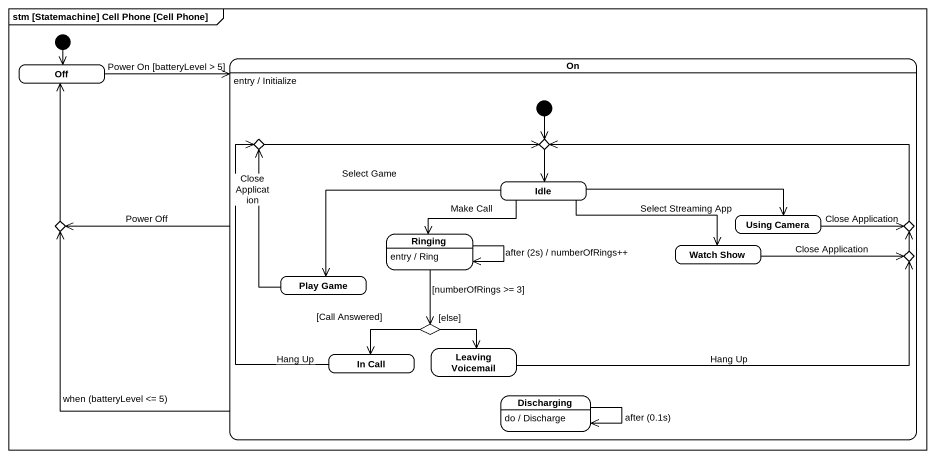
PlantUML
@startuml
mainframe stm [Statemachine] Cell Phone [Cell Phone]
hide empty description
state "On" as On_ {
  state choice1 <<choice>>
  state choice2 <<choice>>
  state Idle
  state "Using Camera" as Using_Camera
  state Ringing
  Ringing : entry / Ring
  state "Watch Show" as Watch_Show
  state choice4 <<choice>>
  state choice5 <<choice>>
  state "Play Game" as Play_Game
  state choice6 <<choice>>
  state "In Call" as In_Call
  state "Leaving Voicemail" as Leaving_Voicemail
  state Discharging
  Discharging : do / Discharge
  [*] --> choice2
}
On_ : entry / Initialize
state Off
state choice3 <<choice>>
[*] --> Off
On_ -left-> choice3 : Power Off
On_ -left-> choice3 : when (batteryLevel <= 5)
Off -right-> On_ : Power On [batteryLevel > 5]
choice1 -right-> choice2
choice2 --> Idle
Idle -right-> Using_Camera
Idle -left-> Ringing : Make Call
Idle -right-> Watch_Show : Select Streaming App
Idle -left-> Play_Game : Select Game
Using_Camera -right-> choice4 : Close Application
choice3 -up-> Off
Ringing --> Ringing : after (2s) / numberOfRings++
Ringing --> choice6 : [numberOfRings >= 3]
Watch_Show -right-> choice5 : Close Application
choice4 -left-> choice2
choice5 -up-> choice4
Play_Game -up-> choice1 : Close Application
choice6 -left-> In_Call : [Call Answered]
choice6 --> Leaving_Voicemail : [else]
In_Call -up-> choice1 : Hang Up
Leaving_Voicemail -right-> choice5 : Hang Up
Discharging --> Discharging : after (0.1s)
@enduml
